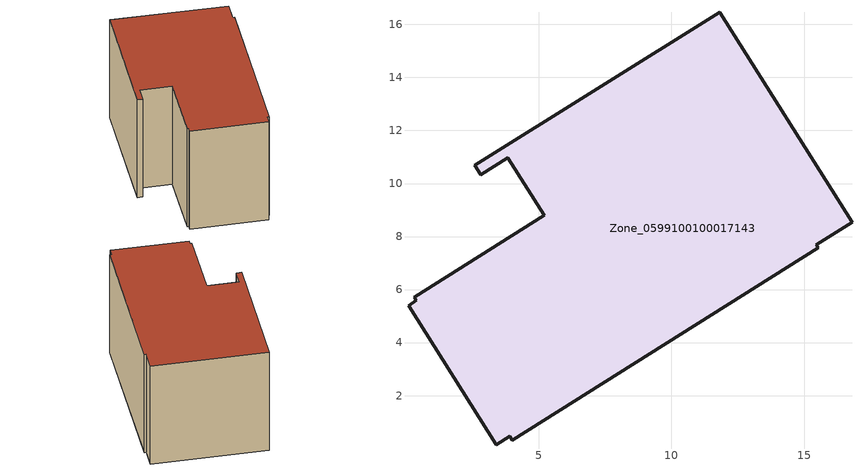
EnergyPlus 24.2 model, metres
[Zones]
Zone_0599100100017143
 floor ground (C_G): 2.81,10.32 2.58,10.69 11.83,16.46 16.81,8.54 15.46,7.69 15.54,7.57 3.99,0.32 3.89,0.46 3.38,0.14 0.08,5.4 0.37,5.59 0.29,5.71 5.2,8.79 3.83,10.96 z0
 wall outside (C_F): 0.08,5.4 3.38,0.14 3.89,0.46 3.99,0.32 15.54,7.57 15.46,7.69 16.81,8.54 11.83,16.46 2.58,10.69 2.81,10.32 3.83,10.96 5.2,8.79 0.29,5.71 0.37,5.59 0.08,5.4 z0:9.22
 roof outside (C_R): 0.29,5.71 0.37,5.59 0.08,5.4 3.38,0.14 3.89,0.46 3.99,0.32 15.54,7.57 15.46,7.69 16.81,8.54 11.83,16.46 2.58,10.69 2.81,10.32 3.83,10.96 5.2,8.79 z9.22
[BUILDING]
Pand.0599100100017143: North Axis=0; Terrain=City; Loads Convergence Tolerance Value=0.04; Temperature Convergence Tolerance Value=0.4; Solar Distribution=FullExterior; Maximum Number of Warmup Days=25; Minimum Number of Warmup Days=1
[Site:Location]
Rotterdam.The.Hague.AP_ZH_NLD Design_Conditions: Latitude=51.96; Longitude=4.45; Time Zone=1; Elevation=-4.5
[SITE:GROUNDTEMPERATURE:BUILDINGSURFACE]
18, 18, 18, 18, 18, 18, 18, 18, 18, 18, 18, 18
[MATERIAL] Thermal Absorptance=0.9; Solar Absorptance=0.7; Visible Absorptance=0.7
Name | Roughness | Thickness | Conductivity | Density | Specific Heat
G.D.2015-2018 | MediumSmooth | 0.15 | 0.0428571 | 540 | 1210
F.D.2015-2018 | Rough | 0.3 | 0.0666667 | 1920 | 840
R.D.2015-2018 | MediumRough | 0.2 | 0.0333333 | 1500 | 1000
[CONSTRUCTION]
C_G: G.D.2015-2018
C_F: F.D.2015-2018
C_R: R.D.2015-2018
[ZONE]
Zone_0599100100017143: Type=1; Multiplier=1; Ceiling Height=Autocalculate; Volume=Autocalculate; Floor Area=autocalculate; Part of Total Floor Area=Yes
[ZONEINFILTRATION:DESIGNFLOWRATE]
Infil_Zone_0599100100017143: Zone or ZoneList or Space or SpaceList=Zone_0599100100017143; Schedule=AlwaysOn; Design Flow Rate Calculation Method=Flow/Area; Flow Rate per Floor Area=0.0021; Constant Term Coefficient=1; Temperature Term Coefficient=0; Velocity Term Coefficient=0; Velocity Squared Term Coefficient=0
[HVACTEMPLATE:ZONE:IDEALLOADSAIRSYSTEM]
Zone_0599100100017143: Maximum Heating Supply Air Temperature=50; Minimum Cooling Supply Air Temperature=13; Maximum Heating Supply Air Humidity Ratio=0.0156; Minimum Cooling Supply Air Humidity Ratio=0.0077; Heating Limit=NoLimit; Cooling Limit=NoLimit; Dehumidification Control Type=ConstantSensibleHeatRatio; Cooling Sensible Heat Ratio=0.7; Dehumidification Setpoint=60; Humidification Control Type=None; Humidification Setpoint=30; Outdoor Air Method=None; Outdoor Air Flow Rate per Person=0.00944; Outdoor Air Flow Rate per Zone Floor Area=0; Outdoor Air Flow Rate per Zone=0; Demand Controlled Ventilation Type=None; Outdoor Air Economizer Type=NoEconomizer; Heat Recovery Type=None; Sensible Heat Recovery Effectiveness=0.7; Latent Heat Recovery Effectiveness=0.65
[ZONECONTROL:THERMOSTAT]
ThermostatControl_Zone_0599100100017143: Zone or ZoneList=Zone_0599100100017143; Control Type Schedule=DualSetpointControlType; Control 1=Thermostat_Zone_0599100100017143; Temperature Difference Between Cutout And Setpoint=0
[THERMOSTATSETPOINT:DUALSETPOINT]
Thermostat_Zone_0599100100017143: Heating Setpoint Temperature Schedule=HeatingSetpoint_Zone_0599100100017143; Cooling Setpoint Temperature Schedule=CoolingSetpoint_Zone_0599100100017143
[SCHEDULE:COMPACT]
HeatingSetpoint_Zone_0599100100017143: Through: 12/31, For: AllDays, Until: 24:00, 21
CoolingSetpoint_Zone_0599100100017143: Through: 12/31, For: AllDays, Until: 24:00, 24
DualSetpointControlType: Through: 12/31, For: AllDays, Until: 24:00, 4
AlwaysOn: Through: 12/31, For: AllDays, Until: 24:00, 1
